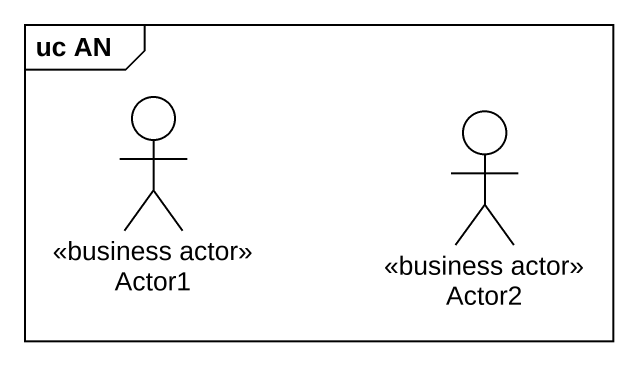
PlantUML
@startuml
mainframe uc AN
actor Actor1 <<business actor>>
actor Actor2 <<business actor>>
@enduml
